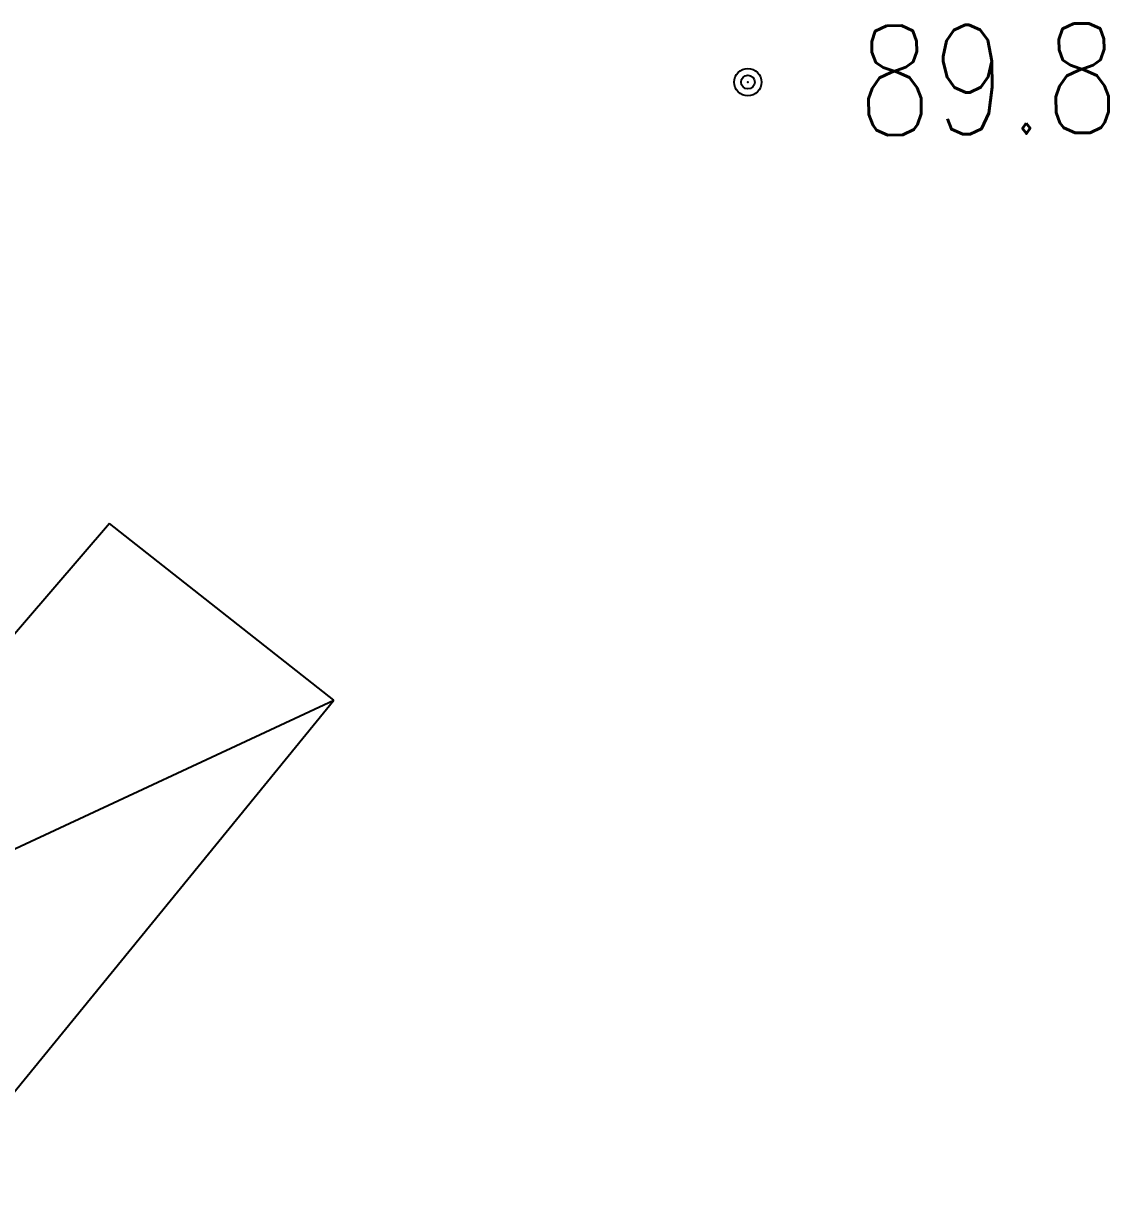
# Model space of a CAD drawing. Extents: x -266287 to 275962, y -324567 to 363765.
# Drawn here: x 222590 to 242452, y 311107 to 332571 of the extents above; entities that cross this region are included whole.
import ezdxf

# ---------------------------------------------------------------- set-up
doc = ezdxf.new("R2010")
doc.units = 0
doc.header["$LTSCALE"] = 1000
doc.linetypes.add('2', pattern=[1500.01, 1500, -0.01])
doc.layers.get('0').update_dxf_attribs({"linetype": 'CONTINUOUS'})
doc.layers.add('图层1', color=251, linetype='CONTINUOUS')
doc.styles.add('ROMANS', font='ROMANS.shx', dxfattribs={"width": 0.8})

# ---------------------------------------------------------------- blocks, each defined once
blk = doc.blocks.new('8310')
for radius in [0.25, 0.125]:
    blk.add_circle((0, 0), radius)

msp = doc.modelspace()

# ---------------------------------------------------------------- linework, layer by layer
at = {"layer": '图层1', "linetype": '2', "elevation": 89496.37701}
msp.add_lwpolyline([(216795.43709, 314849.44342), (220856.01826, 311106.76073), (228273.53054, 320188.85876), (224162.36078, 323421.79647)], close=True, dxfattribs=at)
msp.add_lwpolyline([(216795.43709, 314849.44342), (228273.53054, 320188.85876)], dxfattribs=at)
at = {"layer": '图层1'}
msp.add_point((235850.95535, 331497.67744, 274154.67701), dxfattribs=at)

# ---------------------------------------------------------------- block references
at = {"layer": '图层1', "xscale": 999.9999999999999, "yscale": 1000, "zscale": 1000, "rotation": 0.6726110424307647}
msp.add_blockref('8310', (235850.95535, 331497.67744, 274154.67701), dxfattribs=at)

# ---------------------------------------------------------------- texts
at = {"layer": '图层1', "style": 'ROMANS', "width": 0.8}
msp.add_text('89.8', height=2000, rotation=0.672611041, dxfattribs=at).set_placement((237862.55655, 330521.22436, 89496.37701))

doc.saveas('drawing.dxf')
